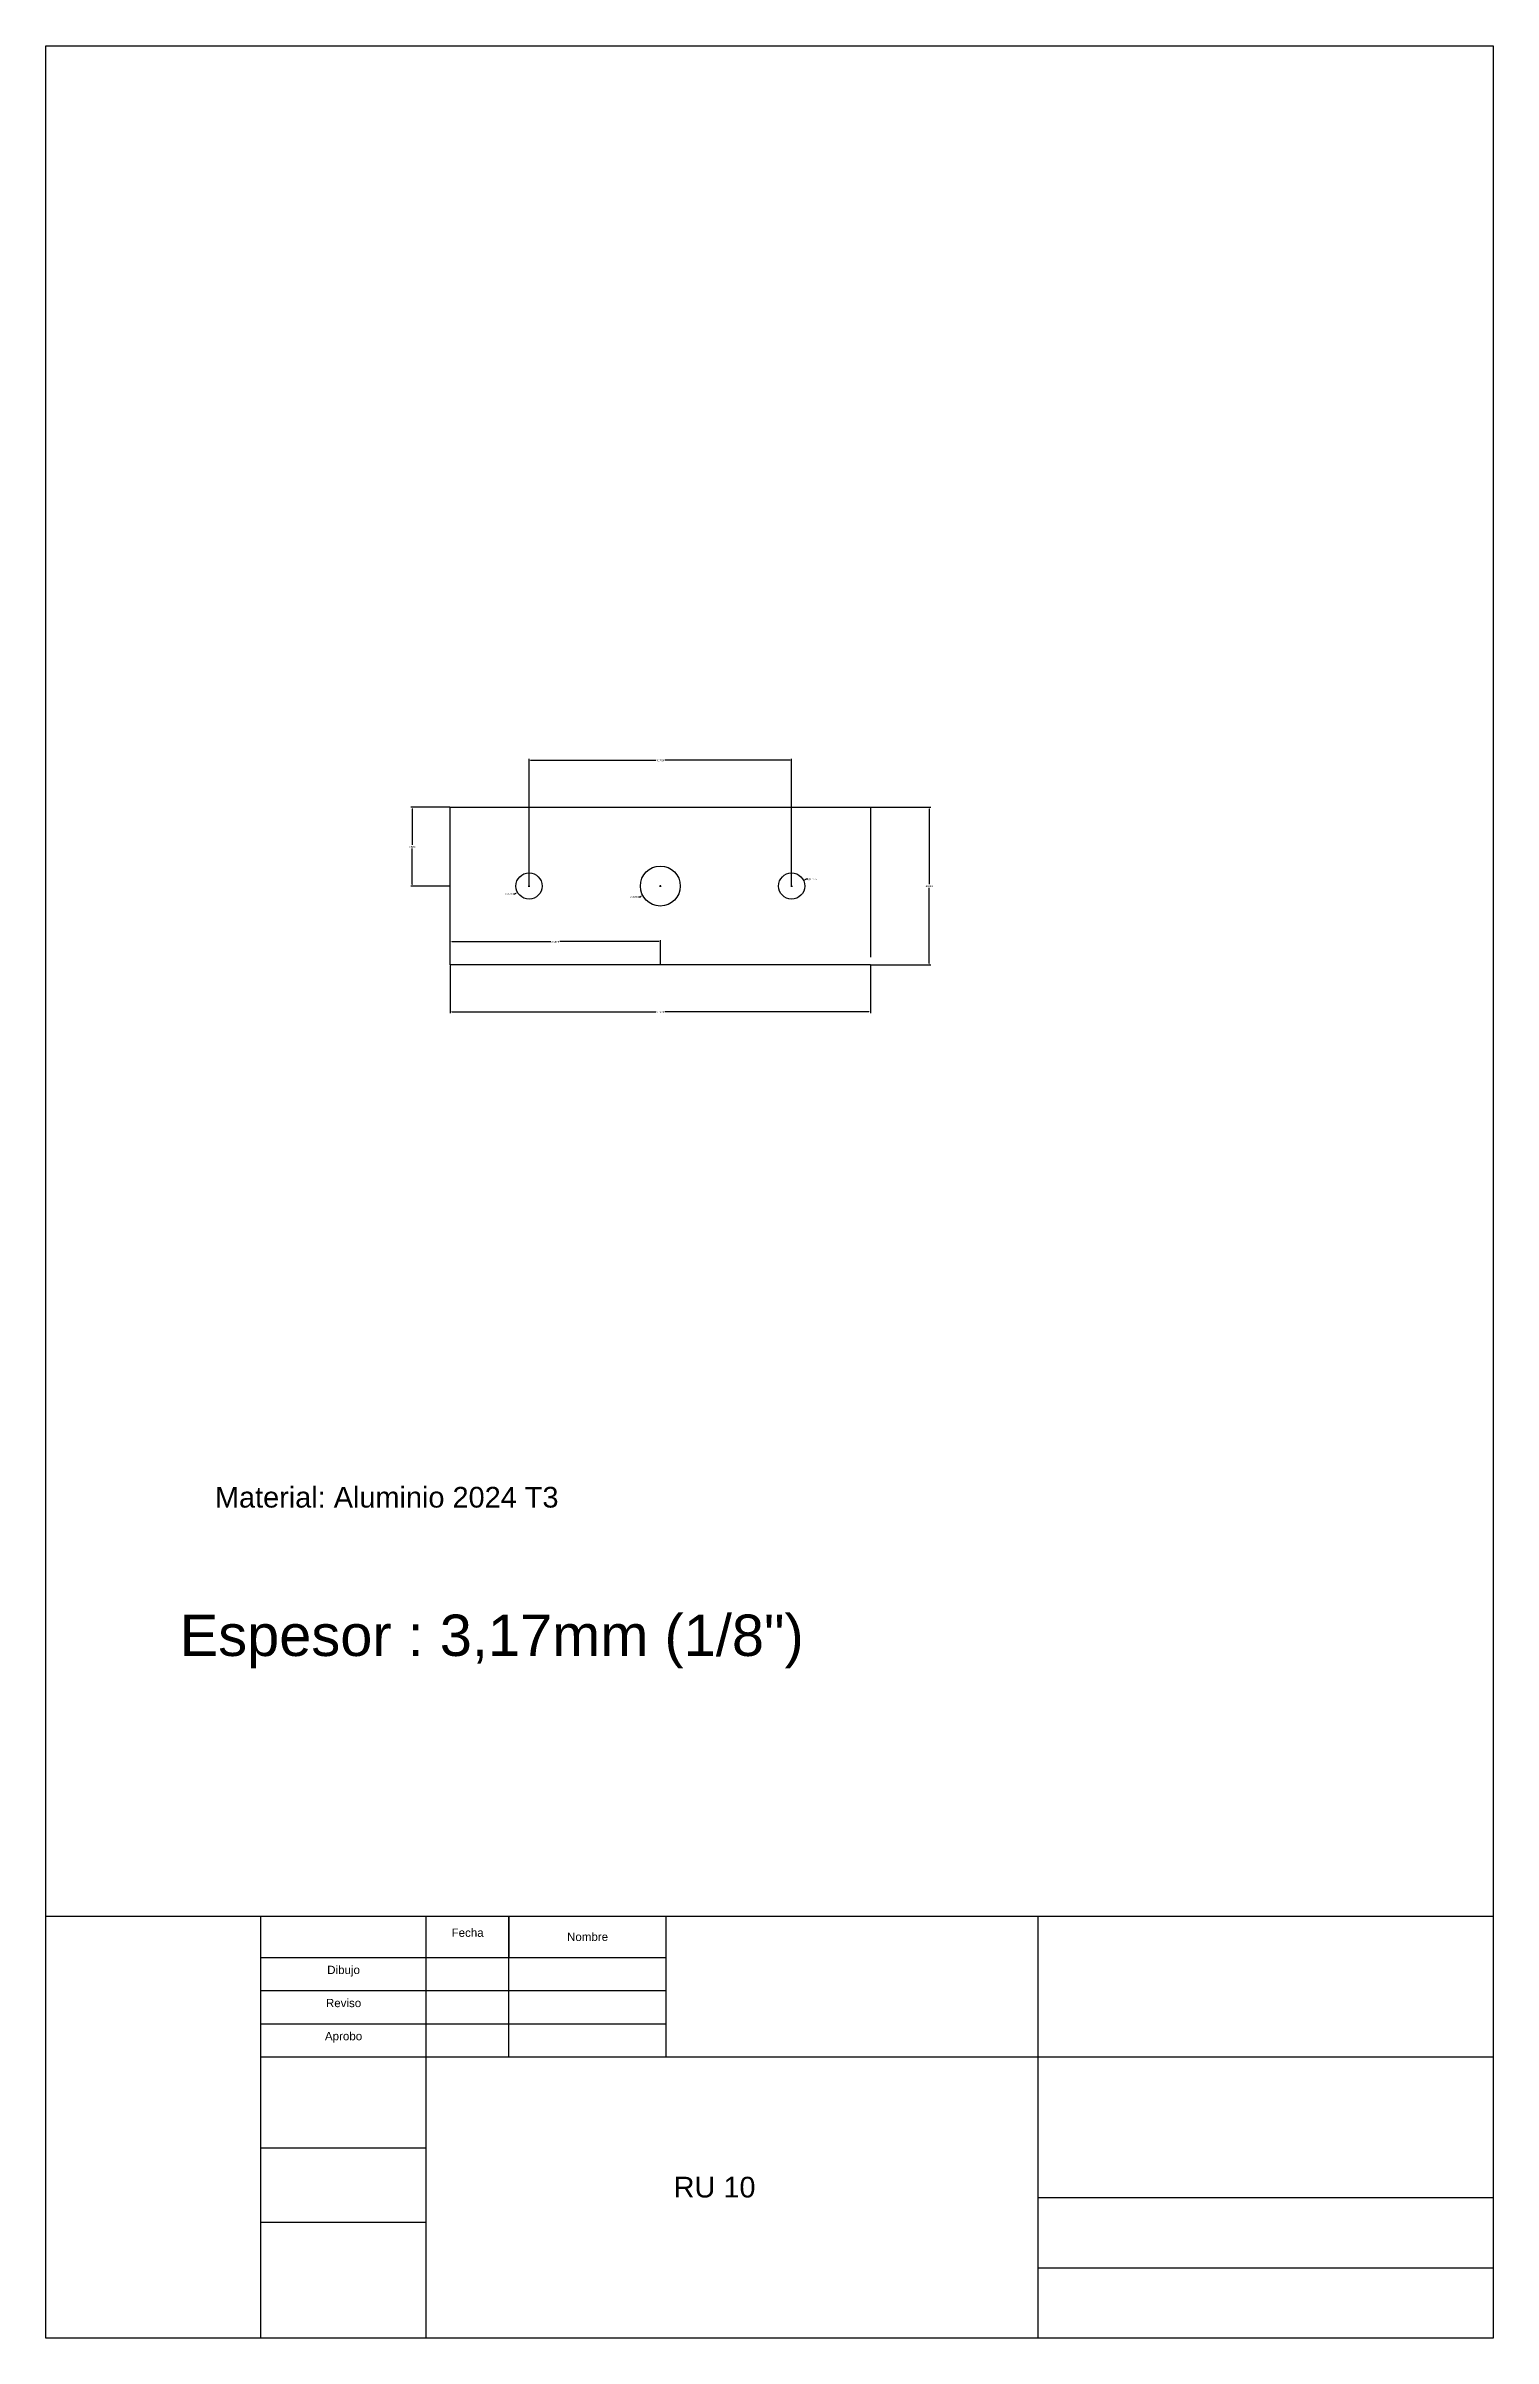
# Model space of a CAD drawing. Header units: millimetres. Extents: x 600 to 775, y 480 to 757.
import ezdxf
from ezdxf.enums import TextEntityAlignment as Align

# ---------------------------------------------------------------- set-up
doc = ezdxf.new("R2010")
doc.units = ezdxf.units.MM
doc.styles.get("Standard").update_dxf_attribs({"font": 'arial.ttf'})
doc.styles.add('textstyle0', font='arial.ttf')
doc.styles.add('textstyle1', font='arial.ttf')
doc.dimstyles.get("Standard").update_dxf_attribs({"dimtxt": 0.18, "dimasz": 0.18, "dimexe": 0.18, "dimexo": 0.0625, "dimgap": 0.09, "dimtad": 0, "dimtih": 1, "dimtoh": 1, "dimdec": 4, "dimzin": 0, "dimdsep": 46, "dimtxsty": 'Standard', "dimcen": 0.09, "dimadec": 0, "dimazin": 0, "dimtfac": 1, "dimtdec": 4, "dimtofl": 0, "dimtmove": 0, "dimatfit": 3, "dimfxl": 1, "dimtolj": 1, "dimtzin": 0, "dimarcsym": 0})

# ---------------------------------------------------------------- blocks, each defined once
blk = doc.blocks.new('Rotulo 1')
for p, q in [((548.57, 98.25), (548.57, 149.25)), ((548.57, 149.25), (723.57, 149.25)), ((574.57, 98.25), (574.57, 149.25)), ((594.57, 98.25), (594.57, 149.25)), ((604.57, 132.25), (604.57, 149.25)), ((623.57, 132.25), (623.57, 149.25)), ((668.57, 98.25), (668.57, 149.25)), ((723.57, 149.25), (723.57, 98.25)), ((574.57, 144.25), (623.57, 144.25)), ((574.57, 140.25), (623.57, 140.25)), ((574.57, 136.25), (623.57, 136.25)), ((574.57, 132.25), (723.57, 132.25)), ((574.57, 121.25), (594.57, 121.25)), ((668.57, 115.25), (723.57, 115.25)), ((574.57, 112.25), (594.57, 112.25)), ((668.57, 106.75), (723.57, 106.75)), ((723.57, 98.25), (548.57, 98.25))]:
    blk.add_line(p, q)
blk = doc.blocks.new('Rotulo 2')
blk.add_line((-37.7, 0), (-37.7, -5))
blk.add_blockref('Rotulo 1', (-642.28, -149.25))
for s, p in [('Fecha', (-42.7, -2.5)), ('Dibujo', (-57.7, -7)), ('Reviso', (-57.7, -11)), ('Aprobo', (-57.7, -15))]:
    blk.add_text(s, height=1).set_placement(p, align=Align.CENTER)
blk.add_text('Nombre', height=1).set_placement((-28.2, -2.5), align=Align.MIDDLE_CENTER)
blk = doc.blocks.new('A4')
for p, q in [((-87.5, -277), (-87.5, 0)), ((-87.5, 0), (87.5, 0)), ((87.5, 0), (87.5, -277)), ((87.5, -277), (-87.5, -277))]:
    blk.add_line(p, q)
blk.add_blockref('Rotulo 2', (6.2, -226))
blk = doc.blocks.new('*D14')
at = {"color": 0, "lineweight": -2, "transparency": 16777216}
for p, q in [((699.51, 665.27), (706.74, 665.27)), ((706.56, 665.09), (706.56, 655.96)), ((706.56, 646.4), (706.56, 655.54)), ((699.51, 646.22), (706.74, 646.22))]:
    blk.add_line(p, q, dxfattribs=at)
at = {"color": 0, "transparency": 16777216}
for points in [[(706.53, 665.09), (706.59, 665.09), (706.56, 665.27)], [(706.53, 646.4), (706.59, 646.4), (706.56, 646.22)]]:
    blk.add_solid(points, dxfattribs=at)
at = {"layer": 'Defpoints', "color": 0, "transparency": 16777216}
for p in [(699.45, 665.27), (699.45, 646.22), (706.56, 646.22)]:
    blk.add_point(p, dxfattribs=at)
at = {"color": 0, "transparency": 16777216, "insert": (706.56, 655.63), "char_height": 0.18, "attachment_point": 8}
blk.add_mtext('\\A1;19.0500', dxfattribs=at)
blk = doc.blocks.new('*D15')
at = {"color": 0, "lineweight": -2, "transparency": 16777216}
for p, q in [((648.65, 646.16), (648.65, 640.37)), ((699.45, 646.16), (699.45, 640.37)), ((648.83, 640.55), (673.51, 640.55)), ((699.27, 640.55), (674.58, 640.55))]:
    blk.add_line(p, q, dxfattribs=at)
at = {"color": 0, "transparency": 16777216}
for points in [[(648.83, 640.58), (648.83, 640.52), (648.65, 640.55)], [(699.27, 640.58), (699.27, 640.52), (699.45, 640.55)]]:
    blk.add_solid(points, dxfattribs=at)
at = {"layer": 'Defpoints', "color": 0, "transparency": 16777216}
for p in [(648.65, 646.22), (699.45, 646.22), (648.65, 640.55)]:
    blk.add_point(p, dxfattribs=at)
at = {"color": 0, "transparency": 16777216, "insert": (674.05, 640.43), "char_height": 0.18, "attachment_point": 8}
blk.add_mtext('\\A1;50.8000', dxfattribs=at)
blk = doc.blocks.new('*D16')
at = {"color": 0, "lineweight": -2, "transparency": 16777216}
for p, q in [((658.17, 655.81), (658.17, 671.13)), ((658.35, 670.95), (673.51, 670.95)), ((689.74, 670.95), (674.58, 670.95)), ((689.92, 655.81), (689.92, 671.13))]:
    blk.add_line(p, q, dxfattribs=at)
at = {"color": 0, "transparency": 16777216}
for points in [[(658.35, 670.98), (658.35, 670.92), (658.17, 670.95)], [(689.74, 670.98), (689.74, 670.92), (689.92, 670.95)]]:
    blk.add_solid(points, dxfattribs=at)
at = {"layer": 'Defpoints', "color": 0, "transparency": 16777216}
for p in [(689.92, 670.95), (658.17, 655.75), (689.92, 655.75)]:
    blk.add_point(p, dxfattribs=at)
at = {"color": 0, "transparency": 16777216, "insert": (674.05, 670.83), "char_height": 0.18, "attachment_point": 8}
blk.add_mtext('\\A1;31.7500', dxfattribs=at)
blk = doc.blocks.new('*D17')
at = {"color": 0, "lineweight": -2, "transparency": 16777216}
for p, q in [((648.65, 646.28), (648.65, 649.22)), ((648.83, 649.04), (660.81, 649.04)), ((673.87, 649.04), (661.88, 649.04)), ((674.05, 646.28), (674.05, 649.22))]:
    blk.add_line(p, q, dxfattribs=at)
at = {"color": 0, "transparency": 16777216}
for points in [[(648.83, 649.07), (648.83, 649.01), (648.65, 649.04)], [(673.87, 649.07), (673.87, 649.01), (674.05, 649.04)]]:
    blk.add_solid(points, dxfattribs=at)
at = {"layer": 'Defpoints', "color": 0, "transparency": 16777216}
for p in [(674.05, 649.04), (648.65, 646.22), (674.05, 646.22)]:
    blk.add_point(p, dxfattribs=at)
at = {"color": 0, "transparency": 16777216, "insert": (661.35, 648.92), "char_height": 0.18, "attachment_point": 8}
blk.add_mtext('\\A1;25.4000', dxfattribs=at)
blk = doc.blocks.new('*D18')
at = {"color": 0, "lineweight": -2, "transparency": 16777216}
for p, q in [((648.59, 665.27), (643.88, 665.27)), ((644.06, 665.09), (644.06, 660.72)), ((644.06, 655.93), (644.06, 660.3)), ((648.59, 655.75), (643.88, 655.75))]:
    blk.add_line(p, q, dxfattribs=at)
at = {"color": 0, "transparency": 16777216}
for points in [[(644.03, 665.09), (644.09, 665.09), (644.06, 665.27)], [(644.03, 655.93), (644.09, 655.93), (644.06, 655.75)]]:
    blk.add_solid(points, dxfattribs=at)
at = {"layer": 'Defpoints', "color": 0, "transparency": 16777216}
for p in [(648.65, 665.27), (644.06, 655.75), (648.65, 655.75)]:
    blk.add_point(p, dxfattribs=at)
at = {"color": 0, "transparency": 16777216, "insert": (644.06, 660.39), "char_height": 0.18, "attachment_point": 8}
blk.add_mtext('\\A1;9.5250', dxfattribs=at)
blk = doc.blocks.new('*D19')
at = {"color": 0, "lineweight": -2, "transparency": 16777216}
for p, q in [((671.41, 654.46), (671.59, 654.46)), ((671.59, 654.46), (671.75, 654.54)), ((673.96, 655.75), (674.14, 655.75)), ((674.05, 655.66), (674.05, 655.84))]:
    blk.add_line(p, q, dxfattribs=at)
at = {"color": 0, "transparency": 16777216}
blk.add_solid([(671.74, 654.57), (671.76, 654.52), (671.91, 654.63)], dxfattribs=at)
at = {"layer": 'Defpoints', "color": 0, "transparency": 16777216}
for p in [(676.19, 656.86), (671.91, 654.63)]:
    blk.add_point(p, dxfattribs=at)
at = {"color": 0, "transparency": 16777216, "insert": (670.85, 654.34), "char_height": 0.18, "attachment_point": 8}
blk.add_mtext('\\A1;∅4.8260', dxfattribs=at)
blk = doc.blocks.new('*D20')
at = {"color": 0, "lineweight": -2, "transparency": 16777216}
for p, q in [((691.69, 656.57), (691.53, 656.49)), ((691.87, 656.57), (691.69, 656.57)), ((689.83, 655.75), (690.01, 655.75)), ((689.92, 655.66), (689.92, 655.84))]:
    blk.add_line(p, q, dxfattribs=at)
at = {"color": 0, "transparency": 16777216}
blk.add_solid([(691.51, 656.52), (691.54, 656.46), (691.36, 656.41)], dxfattribs=at)
at = {"layer": 'Defpoints', "color": 0, "transparency": 16777216}
for p in [(688.48, 655.08), (691.36, 656.41)]:
    blk.add_point(p, dxfattribs=at)
at = {"color": 0, "transparency": 16777216, "insert": (692.43, 656.45), "char_height": 0.18, "attachment_point": 8}
blk.add_mtext('\\A1;∅3.1750', dxfattribs=at)
blk = doc.blocks.new('*D21')
at = {"color": 0, "lineweight": -2, "transparency": 16777216}
for p, q in [((656.29, 654.81), (656.47, 654.81)), ((656.47, 654.81), (656.62, 654.89)), ((658.08, 655.75), (658.26, 655.75)), ((658.17, 655.66), (658.17, 655.84))]:
    blk.add_line(p, q, dxfattribs=at)
at = {"color": 0, "transparency": 16777216}
blk.add_solid([(656.61, 654.92), (656.64, 654.87), (656.78, 654.98)], dxfattribs=at)
at = {"layer": 'Defpoints', "color": 0, "transparency": 16777216}
for p in [(659.56, 656.51), (656.78, 654.98)]:
    blk.add_point(p, dxfattribs=at)
at = {"color": 0, "transparency": 16777216, "insert": (655.73, 654.69), "char_height": 0.18, "attachment_point": 8}
blk.add_mtext('\\A1;∅3.1750', dxfattribs=at)

msp = doc.modelspace()

# ---------------------------------------------------------------- linework, layer by layer
for p, q in [((648.64769, 665.27104), (699.44769, 665.27104)), ((648.64769, 646.22104), (648.64769, 665.27104)), ((699.44769, 665.27104), (699.44769, 647.1557)), ((699.44769, 646.22104), (648.64769, 646.22104))]:
    msp.add_line(p, q)
for centre, radius in [((658.17269, 655.74604), 1.5875), ((674.04769, 655.74604), 2.413), ((689.92269, 655.74604), 1.5875)]:
    msp.add_circle(centre, radius)

# ---------------------------------------------------------------- block references
msp.add_blockref('A4', (687.24766, 757.27408))

# ---------------------------------------------------------------- texts
msp.add_text('RU 10', height=2.5).set_placement((675.65862, 497.27408))
at = {"char_height": 1, "attachment_point": 1}
for s, insert, style in [('\\H2.5;Material: Aluminio 2024 T3', (620.19868, 583.14098), 'textstyle1'), ('\\H5;Espesor : 3,17mm (1/8")', (615.93651, 567.70826), 'textstyle0')]:
    msp.add_mtext(s, dxfattribs=dict(at, insert=insert, style=style))

# ---------------------------------------------------------------- dimensions: what is measured, and where the dimension line sits
at = {"color": 1, "true_color": 0xff0000}
for p1, p2, distance, picture, middle in [((658.17269, 655.74604), (689.92269, 655.74604), 15.20163, '*D16', (674.04769, 670.94767)), ((699.44769, 665.27104), (699.44769, 646.22104), 7.11678, '*D14', (706.56447, 655.74604)), ((699.44769, 646.22104), (648.64769, 646.22104), 5.6747, '*D15', (674.04769, 640.54634))]:
    dim = msp.add_aligned_dim(p1=p1, p2=p2, distance=distance, dimstyle='Standard', override={"dimscale": 1, "dimlfac": 1}, dxfattribs=at)
    dim.commit()
    dim.dimension.update_dxf_attribs({"geometry": picture, "text_midpoint": middle})
at = {"color": 242, "true_color": 0xcd2027}
for p1, p2, distance, picture, middle in [((648.64769, 665.27104), (648.64769, 655.74604), -4.58495, '*D18', (644.06275, 660.50854)), ((648.64769, 646.22104), (674.04769, 646.22104), 2.82126, '*D17', (661.34769, 649.04229))]:
    dim = msp.add_aligned_dim(p1=p1, p2=p2, distance=distance, dimstyle='Standard', override={"dimscale": 1, "dimlfac": 1}, dxfattribs=at)
    dim.commit()
    dim.dimension.update_dxf_attribs({"geometry": picture, "text_midpoint": middle})
at = {"color": 1, "true_color": 0xff0000}
for p1, p2, picture, middle in [((659.5631, 656.51215), (656.78229, 654.97992), '*D21', (655.72575, 654.80618)), ((676.18574, 656.86467), (671.90965, 654.6274), '*D19', (670.84943, 654.46051)), ((688.48239, 655.07845), (691.363, 656.41362), '*D20', (692.43086, 656.56501))]:
    dim = msp.add_diameter_dim_2p(p1=p1, p2=p2, dimstyle='Standard', override={"dimscale": 1, "dimlfac": 1}, dxfattribs=at)
    dim.commit()
    dim.dimension.update_dxf_attribs({"geometry": picture, "text_midpoint": middle})

doc.saveas('drawing.dxf')
